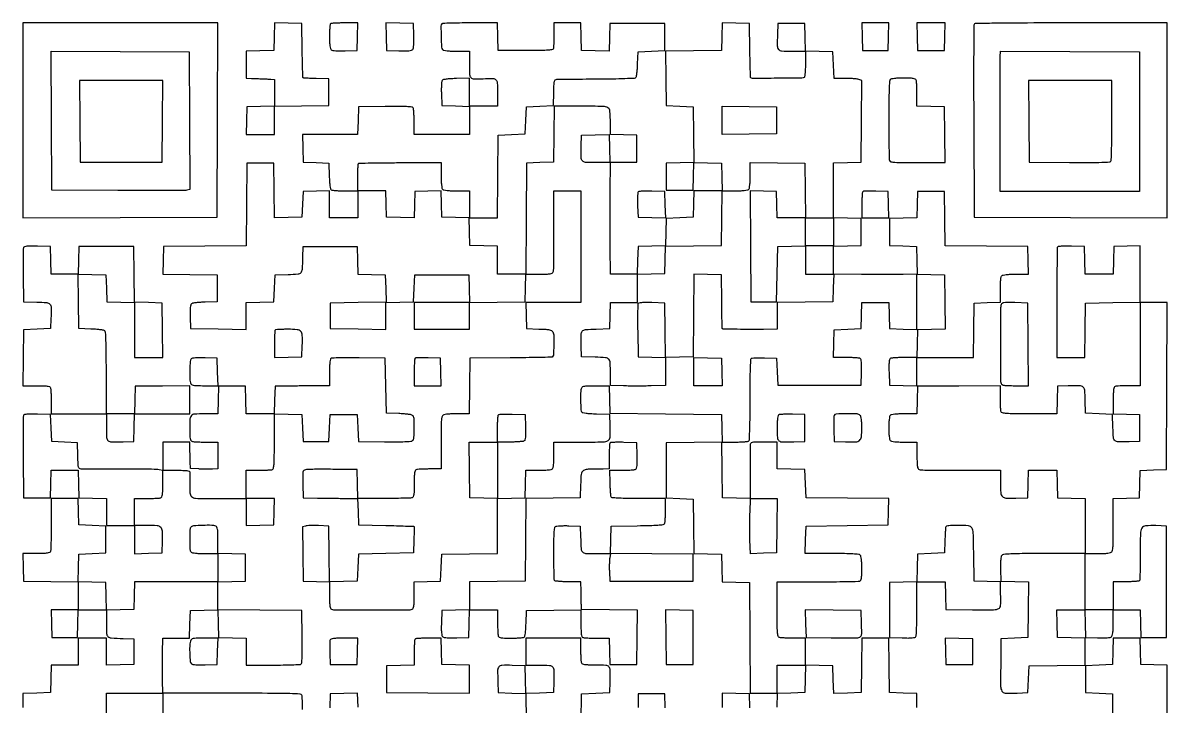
# Model space of a CAD drawing. Extents: x 179 to 1071, y 112 to 1107.
# Drawn here: x 179 to 1071, y 574 to 1107 of the extents above; entities that cross this region are included whole.
import ezdxf

# ---------------------------------------------------------------- set-up
doc = ezdxf.new("R2010")
doc.units = 0

msp = doc.modelspace()

# ---------------------------------------------------------------- linework, layer by layer
for points in [[(179, 1030.993714), (179, 954.987428), (254.75, 955.243714), (330.5, 955.5), (330.756286, 1031.25), (331.012572, 1107), (255.006286, 1107), (179, 1107)], [(833.216168, 1096.25), (833.5, 1085.5), (843.5, 1085.5), (853.5, 1085.5), (853.783832, 1096.25), (854.067663, 1107), (843.5, 1107), (832.932337, 1107)], [(876.216168, 1096.25), (876.5, 1085.5), (887, 1085.5), (897.5, 1085.5), (897.783832, 1096.25), (898.067663, 1107), (887, 1107), (875.932337, 1107)], [(223.235953, 1030.25), (223.5, 998.5), (255.5, 998.5), (287.5, 998.5), (287.764047, 1030.25), (288.028094, 1062), (255.5, 1062), (222.971906, 1062)], [(766.5, 1031), (766.5, 1020.5), (745.25, 1020.230112), (724, 1019.960225), (724, 1031), (724, 1042.039775), (745.25, 1041.769888), (766.5, 1041.5)], [(746.239351, 932.785101), (746.5, 889.5), (756.5, 889.5), (766.5, 889.5), (767, 911), (767.5, 932.5), (778.25, 932.783832), (789, 933.067663), (789, 944.033832), (789, 955), (778.034983, 955), (767.069966, 955), (766.784983, 965.25), (766.5, 975.5), (756.239351, 975.785101), (745.978702, 976.070201)], [(723.783832, 834.75), (724.067663, 824), (713.033832, 824), (702, 824), (702, 835.033832), (702, 846.067663), (712.75, 845.783832), (723.5, 845.5)], [(680.230013, 627.784034), (680.5, 606.5), (691, 606.5), (701.5, 606.5), (701.5, 627.5), (701.5, 648.5), (690.730013, 648.784034), (679.960027, 649.068069)], [(898.214639, 616.78419), (898.5, 606.5), (909, 606.5), (919.5, 606.5), (919.5, 616.5), (919.5, 626.5), (908.714639, 626.78419), (897.929279, 627.068381)], [(788.783832, 595.25), (788.5, 584.5), (777.75, 584.216168), (767, 583.932337), (767, 594.966168), (767, 606), (778.033832, 606), (789.067663, 606)], [(288, 573), (288, 562), (266, 562), (244, 562), (244, 573), (244, 584), (266, 584), (288, 584)]]:
    msp.add_lwpolyline(points, close=True)
for points in [[(876, 572.966168), (876, 583.932337), (865.25, 584.216168), (854.5, 584.5), (854.230112, 605.75), (853.960225, 627), (843.5, 627), (833.039775, 627), (832.769888, 605.75), (832.5, 584.5), (821.784171, 584.216515), (811.068343, 583.93303), (810.784171, 594.716515), (810.5, 605.5), (799.75, 605.783832), (789, 606.067663), (789, 616.533832), (789, 627), (779.581787, 627, -0.005951), (775.859224, 627.044305, -0.007831), (772.465525, 627.178303, -0.005915), (769.638111, 627.367894, -0.07203), (768.581787, 627.606989, -0.258697), (767.696146, 628.662537, -0.030015), (767.275578, 631.835307, -0.015901), (767.049566, 637.485827, -0.002045), (767, 649.606989), (767, 671), (798.418213, 671, 0.001805), (810.574492, 671.043875, 0.002793), (821.071975, 671.178303, 0.000865), (830.16888, 671.361364, 0.086353), (831.418213, 671.606989, 0.195123), (832.220382, 672.357006, 0.068495), (832.690477, 673.894083, 0.033615), (832.937794, 676.550838, 0.006405), (833, 681.406989, 0.009539), (832.924249, 685.37742, 0.019202), (832.684733, 688.500056, 0.020076), (832.321527, 690.822996, 0.148618), (831.8, 691.8, 0.175197), (830.537589, 692.392044, 0.009311), (826.038418, 692.721201, 0.01044), (819.576319, 692.93795, 0.003163), (809.766168, 693), (788.932337, 693), (789.216168, 703.75), (789.5, 714.5), (821.5, 715), (853.5, 715.5), (853.78483, 725.736101), (854.069659, 735.972202), (821.78483, 736.236101), (789.5, 736.5), (789, 747.5), (788.5, 758.5), (777.75, 758.783832), (767, 759.067663), (767, 769.533832), (767, 780), (756.5, 780, 0.003245), (749.739893, 779.956124, 0.049382), (747.415738, 779.695515, 0.186914), (746.380484, 779.017381, 0.152227), (745.961632, 777.75, 0.004508), (745.948943, 776.170765, 0.000175), (745.956697, 770.349326, 0.000312), (745.972595, 763.458911, 0.00022), (745.99871, 755.715792), (746.074157, 735.931584), (735.287078, 736.215792), (724.5, 736.5), (724.230498, 758.25), (723.960995, 780), (733.730498, 780.015313, 0.00719), (737.559806, 780.076386, 0.010036), (740.980675, 780.248944, 0.006796), (743.820116, 780.488203, 0.117702), (744.693076, 780.789149, 0.241684), (745.317121, 781.853699, 0.004747), (745.619438, 788.357914, 0.00741), (745.82636, 797.705563, 0.001872), (745.880618, 812.911378, -0.002675), (745.943326, 825.030966, -0.004314), (746.140996, 835.350723, -0.001058), (746.409472, 844.328139, -0.190605), (746.77719, 845.17719, -0.174349), (747.511623, 845.5231, -0.008906), (750.178593, 845.729218, -0.013328), (753.418679, 845.835095, -0.009195), (757.089648, 845.789648), (766.5, 845.5), (767, 835), (767.5, 824.5), (800, 824.5), (832.5, 824.5), (832.788231, 834.417355, 0.006827), (832.861823, 839.195195, 0.023663), (832.721018, 842.282937, 0.033714), (832.395734, 844.294865, 0.19692), (831.788231, 845.152042, 0.11554), (830.859509, 845.475676, 0.007548), (828.004417, 845.733781, 0.010646), (824.557744, 845.919289, 0.007729), (820.716168, 845.984687), (810.932337, 846), (811.216168, 856.75), (811.5, 867.5), (822, 868), (832.5, 868.5), (832.784983, 878.75), (833.069966, 889), (843.5, 889), (853.930034, 889), (854.215017, 878.75), (854.5, 868.5), (865.25, 868.216168), (876, 867.932337), (876, 889.5), (876, 911.067663), (886.75, 910.783832), (897.5, 910.5), (897.769789, 889.284032), (898.039577, 868.068065), (887.269789, 867.784032), (876.5, 867.5), (876.216168, 856.75), (875.932337, 846), (866.216168, 845.984687, 0.007782), (862.400525, 845.919284, 0.010705), (858.975707, 845.733781, 0.007622), (856.139207, 845.475621, 0.115349), (855.211769, 845.152042, 0.19692), (854.604266, 844.294865, 0.033714), (854.278982, 842.282937, 0.023663), (854.138177, 839.195195, 0.006827), (854.211769, 834.417355), (854.5, 824.5), (865.25, 824.216168), (876, 823.932337), (876, 834.966168), (876, 846), (897.980112, 846), (919.960225, 846), (920.230112, 867.25), (920.5, 888.5), (930.75, 888.784983), (941, 889.069966), (941, 898.834983, -0.00874), (941.074375, 903.089346, -0.018513), (941.311444, 906.377065, -0.019392), (941.672291, 908.800997, -0.150838), (942.2, 909.8, -0.151095), (943.201559, 910.328414, -0.019308), (945.637701, 910.688986, -0.018432), (948.945271, 910.925781, -0.008652), (953.233832, 911), (963.067663, 911), (962.783832, 921.75), (962.5, 932.5), (930.269847, 932.763827), (898.039695, 933.027654), (897.769847, 954.263827), (897.5, 975.5), (887, 975.5), (876.5, 975.5), (876.215387, 965.283481), (875.930773, 955.066961), (865.215387, 954.783481), (854.5, 954.5), (854.5, 944), (854.5, 933.5), (865, 933), (875.5, 932.5), (875.783485, 921.784171), (876.06697, 911.068343), (865.283485, 910.784171, -0.005048), (859.694019, 910.693336, -0.001561), (851.278586, 910.667836, -0.001561), (841.867977, 910.698095, -0.001716), (832.75, 910.787186), (811, 911.074372), (811, 922.003354), (811, 932.932337), (821.75, 933.216168), (832.5, 933.5), (832.5, 944), (832.5, 954.5), (821.75, 954.783832), (811, 955.067663), (811, 976.5), (811, 997.932337), (821.75, 998.216168), (832.5, 998.5), (832.764073, 1030.2694), (833.028147, 1062.0388), (830.679646, 1062.931699, 0.062468), (829.280604, 1063.271913, 0.010679), (826.548943, 1063.525081, 0.011499), (823.309711, 1063.680884, 0.010031), (819.915573, 1063.697867), (811.5, 1063.571138), (811, 1074.035569), (810.5, 1084.5), (799.783492, 1084.783492), (789.066984, 1085.066984), (788.783492, 1095.783492), (788.5, 1106.5), (778, 1106.5), (767.5, 1106.5), (767.204946, 1098, 0.009927), (767.071849, 1089.034911, 0.179688), (768.066531, 1086.397028, 0.203196), (770.49751, 1085.211645, 0.01319), (778.519052, 1085), (789, 1085), (789, 1075.059017, -0.009121), (788.929708, 1071.205969, -0.013835), (788.714899, 1067.861996, -0.008442), (788.415516, 1065.118667, -0.226676), (788.029444, 1064.518197, -0.136567), (786.214546, 1063.992148, -0.000684), (767.079762, 1063.814226, -0.000501), (747.716247, 1063.680053, -0.200453), (746.478015, 1064.188652, -0.189189), (746.270522, 1064.664177, -0.000732), (746.053615, 1070.683885, -0.003571), (745.865491, 1077.54502, -0.002221), (745.738054, 1085.59528), (745.5, 1106.5), (734.784171, 1106.783485), (724.068343, 1107.06697), (723.784171, 1096.283485), (723.5, 1085.5), (701.730169, 1085.230442), (679.960338, 1084.960885), (680.230169, 1063.730442), (680.5, 1042.5), (691, 1042), (701.5, 1041.5), (701.769408, 1019.784029), (702.038815, 998.068057), (691.269408, 997.784029), (680.5, 997.5), (680.5, 987), (680.5, 976.5), (691, 976.5), (701.5, 976.5), (701.784171, 987.283485), (702.068343, 998.06697), (712.784171, 997.783485), (723.5, 997.5), (723.783832, 986.75), (724.067663, 976), (713.068815, 976), (702.069966, 976), (701.784983, 965.75), (701.5, 955.5), (691, 955), (680.5, 954.5), (680.216508, 943.783492), (679.933016, 933.066984), (669.216508, 932.783492), (658.5, 932.5), (658.216168, 921.75), (657.932337, 911), (647.466168, 911), (637, 911), (636.89192, 931.75, -0.000921), (636.85965, 941.332538, -0.000503), (636.853526, 953.0875, -0.000501), (636.871277, 965.032281, -0.000797), (636.91299, 975.25), (637.042141, 998), (626.040122, 998, -0.011966), (617.593366, 998.202174, -0.198654), (615.101447, 999.375514, -0.185205), (614.075874, 1002.001968, -0.010178), (614.204946, 1011), (614.5, 1019.5), (625.215829, 1019.783485), (635.931657, 1020.06697), (636.215829, 1009.283485), (636.5, 998.5), (647, 998.5), (657.5, 998.5), (657.5, 1009), (657.5, 1019.5), (647.25, 1019.784983), (637, 1020.069966), (636.986345, 1028.784983, 0.016317), (636.665072, 1038.175932, 0.24857), (635.008757, 1040.852801, 0.129562), (631.3185, 1041.881066, 0.003515), (614.402871, 1042), (593.039005, 1042), (592.769502, 1020.25), (592.5, 998.5), (582, 998), (571.5, 997.5), (571.239377, 954.25), (570.978755, 911), (559.989377, 911), (549, 911), (549, 921.966168), (549, 932.932337), (538.25, 933.216168), (527.5, 933.5), (527.216168, 944.25), (526.932337, 955), (537.952315, 955), (548.972294, 955), (549.236147, 987.25), (549.5, 1019.5), (560, 1020), (570.5, 1020.5), (571, 1031), (571.5, 1041.5), (582, 1042), (592.5, 1042.5), (592.784983, 1052.75, -0.00366), (593.0119, 1059.209212, -0.048749), (593.343097, 1061.561875, -0.17079), (594.039917, 1062.635743, -0.15556), (595.284983, 1063.087745, -0.007761), (596.923089, 1063.127184, -0.000148), (605.426864, 1063.197377, -0.000359), (615.349922, 1063.269209, -0.000241), (626.700085, 1063.337745, 0.002603), (638.964821, 1063.469746, 0.005698), (648.353883, 1063.726738, 0.002219), (655.875476, 1064.051865, 0.186572), (656.909374, 1064.509289, 0.157203), (657.320681, 1065.31203, 0.009618), (657.70752, 1068.009996, 0.013562), (658.024509, 1071.300036, 0.009577), (658.209289, 1075.009289), (658.5, 1084.5), (669, 1085), (679.5, 1085.5), (679.5, 1096), (679.5, 1106.5), (658, 1106.5), (636.5, 1106.5), (636.215829, 1095.716515), (635.931657, 1084.93303), (625.215829, 1085.216515), (614.5, 1085.5), (614.216168, 1096.25), (613.932337, 1107), (603.466168, 1107), (593, 1107), (592.88465, 1097.75, -0.001158), (592.830648, 1094.097729, -0.001538), (592.763631, 1090.776562, -0.001087), (592.692826, 1087.992261, -0.015484), (592.63465, 1087, -0.338506), (591.866427, 1086.162573, -0.026619), (588.668373, 1085.769008, -0.015264), (582.984886, 1085.548965, -0.002043), (571, 1085.5), (549.5, 1085.5), (549.216168, 1096.25), (548.932337, 1107), (527.632835, 1107, 0.002928), (519.419844, 1106.951908, 0.004657), (512.394229, 1106.804167, 0.001225), (506.288613, 1106.603887, 0.189769), (505.666667, 1106.333333, 0.198875), (504.892492, 1104.464691, 0.006657), (505.000141, 1096.291387, 0.006951), (505.329065, 1088.151095, 0.184841), (506.2, 1086.2, 0.150969), (507.200304, 1085.671932, 0.019349), (509.630442, 1085.311224, 0.018472), (512.928253, 1085.074295, 0.008695), (517.2, 1085), (527, 1085), (527, 1074.616631, 0.011437), (527.180377, 1066.73228, 0.183493), (528.221517, 1064.32826, 0.201455), (530.555518, 1063.337162, 0.014178), (537.801517, 1063.513862, -0.013725), (545.309193, 1063.703742, -0.197464), (547.725544, 1062.704629, -0.187206), (548.808668, 1060.270625, -0.01214), (549, 1052.391592), (549, 1042), (538, 1042), (527, 1042), (527, 1052.899452), (527, 1063.798903), (517.022472, 1063.621923, 0.009722), (513.122865, 1063.476869, 0.013788), (509.663845, 1063.184934, 0.009804), (506.827931, 1062.81019, 0.159946), (505.982824, 1062.382824, 0.164229), (505.546036, 1061.500884, 0.015168), (505.289558, 1059.042741, 0.016884), (505.161863, 1055.841203, 0.009218), (505.210352, 1051.910352), (505.5, 1042.5), (516.25, 1042.216168), (527, 1041.932337), (527, 1030.966168), (527, 1020), (505.5, 1020), (484, 1020), (483.984687, 1029.75, 0.007655), (483.920078, 1033.577369, 0.010563), (483.73694, 1037.009244, 0.007444), (483.482259, 1039.852781, 0.115844), (483.162796, 1040.77083, 0.230932), (482.095412, 1041.427241, 0.012869), (478.091209, 1041.714887, 0.012029), (471.928451, 1041.849994, 0.002701), (461.428109, 1041.77083), (440.5, 1041.5), (440.216168, 1030.75), (439.932337, 1020), (418.432337, 1020), (396.932337, 1020), (397.216168, 1009.25), (397.5, 998.5), (407.5, 998), (417.5, 997.5), (417.788805, 987.535034, 0.00836), (417.987032, 983.199826, 0.019108), (418.315749, 979.944063, 0.01918), (418.737468, 977.589, 0.199883), (419.288805, 976.800347, 0.117226), (420.172107, 976.495095, 0.006962), (423.008274, 976.252233, 0.010173), (426.426877, 976.077211, 0.007309), (430.25, 976.015313), (440, 976), (440, 965.5), (440, 955), (429, 955), (418, 955), (418, 965.534983), (418, 976.069966), (407.75, 975.784983), (397.5, 975.5), (397, 965.5), (396.5, 955.5), (385.769986, 955.216371), (375.039971, 954.932742), (374.769986, 976.216371), (374.5, 997.5), (364, 997.5), (353.5, 997.5), (353.236165, 965.263835), (352.97233, 933.02767), (320.736165, 932.763835), (288.5, 932.5), (288.216371, 921.769986), (287.932742, 911.039971), (309.216371, 910.769986), (330.5, 910.5), (330.5, 900), (330.5, 889.5), (321.054124, 889.209882, 0.009872), (317.344222, 889.022568, 0.013478), (314.012996, 888.697932, 0.010272), (311.278232, 888.29958, 0.132654), (310.348748, 887.874472, 0.165771), (309.775651, 886.938715, 0.029529), (309.440097, 884.884549, 0.022993), (309.270289, 881.903576, 0.008333), (309.294624, 877.66459), (309.5, 868.5), (331.25, 868.230498), (353, 867.960995), (353, 878.446666), (353, 888.932337), (363.75, 889.216168), (374.5, 889.5), (375, 900), (375.5, 910.5), (385.7397, 910.784869, 0.012174), (393.50884, 911.190479, 0.196929), (395.803333, 912.34273, 0.165236), (396.832838, 914.85434, 0.008001), (397.24922, 924), (397.5, 932.5), (418.5, 932.5), (439.5, 932.5), (439.783492, 921.783492), (440.066984, 911.066984), (450.783492, 910.783492), (461.5, 910.5), (461.783633, 899.769596), (462.067266, 889.039192), (440.283633, 888.769596), (418.5, 888.5), (418.5, 878.5), (418.5, 868.5), (440.25, 868.230498), (462, 867.960995), (462, 878.446666), (462, 888.932337), (472.75, 889.216168), (483.5, 889.5), (484, 900), (484.5, 910.5), (505.5, 910.5), (526.5, 910.5), (526.783832, 899.75), (527.067663, 889), (505.533832, 889), (484, 889), (484, 878.5), (484, 868), (505.5, 868), (527, 868), (527, 878.480498), (527, 888.960995), (548.75, 889.230498), (570.5, 889.5), (570.783832, 900.25), (571.067663, 911), (581.426843, 911, 0.004931), (587.247299, 911.057398, 0.034394), (590.078846, 911.308598, 0.081822), (591.641081, 911.827215, 0.181276), (592.464135, 912.75, 0.084564), (592.730963, 914.059905, 0.002234), (592.896093, 920.007812, 0.004629), (592.994456, 927.017911, 0.003143), (592.982386, 935, -0.00072), (592.927696, 943.600273, -0.000652), (592.89555, 952.489062, -0.000652), (592.887523, 960.446791, -0.00209), (592.911262, 965.75), (593, 976), (603.5, 976), (614, 976), (614.037022, 965.25, -0.000707), (614.054671, 956.556268, -0.000244), (614.056285, 943.991456, -0.00017), (614.043875, 926.246449, -0.000054), (614.013485, 899.75), (614, 889), (592.465017, 889), (570.930034, 889), (571.215017, 878.75), (571.5, 868.5), (581.234094, 868.21398, -0.005713), (586.740014, 867.989206, -0.038175), (589.457365, 867.637978, -0.085609), (591.023979, 867.020129, -0.134029), (592.013757, 865.974295, -0.116636), (592.845492, 862.837308, -0.013052), (592.851818, 855.399679, -0.008419), (592.529688, 847.750705, -0.294459), (591.518573, 846.368754, -0.086343), (590.598705, 846.187884, -0.000463), (581.478688, 845.996655, -0.002017), (571.073575, 845.830108, -0.001277), (558.939761, 845.715829), (527.5, 845.5), (527.230498, 823.75), (526.960995, 802), (517.102942, 802, 0.007176), (512.245506, 801.930285, 0.025415), (509.138762, 801.682712, 0.039077), (507.109899, 801.253553, 0.148963), (506.041534, 800.550045, 0.130231), (505.516025, 799.41536, 0.020827), (505.188844, 796.971139, 0.018658), (505.008554, 793.642332, 0.008587), (505.010192, 789.300045, -0.002156), (505.069661, 784.807904, -0.001222), (505.104915, 779.367826, -0.00122), (505.11366, 773.885009, -0.002011), (505.091103, 769.25), (505, 759), (496.081787, 759, 0.006277), (492.550804, 758.955669, 0.008159), (489.31865, 758.821697, 0.006338), (486.626193, 758.631778, 0.070946), (485.581787, 758.393011, 0.204366), (484.768616, 757.605154, 0.063541), (484.303198, 755.93074, 0.030628), (484.059794, 753.003676, 0.005432), (484, 747.5, -0.005432), (483.940206, 741.996324, -0.030628), (483.696802, 739.06926, -0.063541), (483.231384, 737.394846, -0.204366), (482.418213, 736.606989, -0.08304), (481.220794, 736.363378, -0.001846), (475.312846, 736.178303, -0.004131), (468.377304, 736.043995, -0.002775), (460.450964, 736), (440.065502, 736), (439.782751, 747.25), (439.5, 758.5), (420.5, 758.732923, 0.00263), (413.055092, 758.785029, 0.003694), (406.410456, 758.747496, 0.002201), (400.817909, 758.649963, 0.049554), (399.216447, 758.45545, 0.134311), (397.927729, 757.773155, 0.161547), (397.277698, 756.5734, 0.047427), (397.078836, 754.136344, 0.003269), (397.216447, 747.222527), (397.5, 736.5), (408.5, 736.322108, 0.000677), (413.453144, 736.248714, 0.00042), (419.269411, 736.17529, 0.000421), (425.011162, 736.112465, 0.00076), (429.715017, 736.072108), (439.930034, 736), (440.215017, 725.75), (440.5, 715.5), (462, 714.949707, -0.000837), (470.263645, 714.724349, -0.001369), (477.268089, 714.502398, -0.000137), (483.529937, 714.285105, -0.145075), (483.784983, 714.199707, -0.243658), (483.897321, 713.984742, -0.000888), (483.902539, 711.047726, -0.004298), (483.873712, 707.694038, -0.002651), (483.784983, 703.75), (483.5, 693.5), (462, 693), (440.5, 692.5), (440, 682), (439.5, 671.5), (428.769596, 671.216367), (418.039192, 670.932734), (417.769596, 692.716367), (417.5, 714.5), (409.503355, 714.796504, 0.007432), (406.275115, 714.868175, 0.008503), (403.187981, 714.838317, 0.0078), (400.574706, 714.727771, 0.047042), (399.233538, 714.522478), (396.960364, 713.951948), (397.230182, 692.725974), (397.5, 671.5), (407.75, 671.215017), (418, 670.930034), (418, 660.572006, 0.005378), (418.059653, 655.025624, 0.030449), (418.302828, 652.080782, 0.063222), (418.767938, 650.397244, 0.204941), (419.581787, 649.606989, 0.09131), (422.603659, 649.043689, 0.000544), (451, 649.012776, 0.000544), (479.396341, 649.043689, 0.09131), (482.418213, 649.606989, 0.204941), (483.232062, 650.397244, 0.063222), (483.697172, 652.080782, 0.030449), (483.940347, 655.025624, 0.005378), (484, 660.572006), (484, 670.930034), (494.25, 671.215017), (504.5, 671.5), (505, 682), (505.5, 692.5), (527.25, 692.769502), (549, 693.039005), (549, 714.485671), (549, 735.932337), (559.75, 736.216168), (570.5, 736.5), (570.783832, 747.25), (571.067663, 758), (580.833832, 758, 0.008739), (585.088767, 758.074372, 0.018512), (588.376818, 758.311437, 0.01939), (590.800954, 758.67228, 0.150842), (591.8, 759.2, 0.150969), (592.328068, 760.200304, 0.019349), (592.688776, 762.630442, 0.018472), (592.925705, 765.928253, 0.008695), (593, 770.2), (593, 780), (614.480948, 780, 0.003423), (631.496951, 780.116504, 0.129286), (635.166807, 781.135481, 0.257163), (636.752553, 783.784541, 0.016972), (636.771302, 793), (636.5, 801.5), (626.035936, 801.787346, -0.007781), (621.445159, 801.98494, -0.018541), (618.047097, 802.31097, -0.018631), (615.605497, 802.730055, -0.202046), (614.801248, 803.287346, -0.133957), (614.192259, 805.257609, -0.005824), (614.033554, 812.53623, -0.007578), (614.069241, 819.67076, -0.086779), (614.606989, 822.418213, -0.20495), (615.397282, 823.232073, -0.063217), (617.080966, 823.697178, -0.030446), (620.026092, 823.940349, -0.005377), (625.573157, 824), (635.932337, 824), (636.216168, 813.25), (636.5, 802.5), (680, 802), (723.5, 801.5), (723.783633, 790.769596), (724.067266, 780.039192), (702.283633, 779.769596), (680.5, 779.5), (680.5, 758), (680.5, 736.5), (691, 736), (701.5, 735.5), (701.76979, 714.283631), (702.03958, 693.067262), (712.76979, 692.783631), (723.5, 692.5), (723.783492, 681.783492), (724.066984, 671.066984), (734.783492, 670.783492), (745.5, 670.5), (745.760623, 627.25), (746.021245, 584), (756.544454, 584), (767.067663, 584), (766.783832, 573.25)], [(397, 571.418213, 0.005951), (396.955695, 575.140776, 0.007831), (396.821697, 578.534475, 0.005915), (396.632106, 581.361889, 0.07203), (396.393011, 582.418213, 0.294892), (395.058732, 583.392815, 0.007075), (387.027529, 583.73984, 0.006558), (373.456936, 583.955858, 0.0007), (341.926843, 584), (288.067663, 584), (287.783832, 594.25, -0.004692), (287.697181, 598.984411, -0.002561), (287.675138, 604.79375, -0.002552), (287.713112, 610.698016, -0.004056), (287.812384, 615.75), (288.124768, 627), (298.528552, 627), (308.932337, 627), (309.216168, 637.75), (309.5, 648.5), (320.215829, 648.783485), (330.931657, 649.06697), (331.215829, 638.283485), (331.5, 627.5), (342.25, 627.216168), (353, 626.932337), (353, 616.466168), (353, 606), (373.75, 606.015313, 0.003526), (381.791801, 606.077964, 0.005383), (388.767609, 606.256641, 0.002121), (394.731948, 606.499017, 0.130996), (395.735476, 606.815354, 0.231901), (396.364587, 607.843359, 0.011594), (396.649677, 611.895233, 0.011764), (396.79332, 617.998408, 0.00288), (396.735476, 628.050041), (396.5, 648.5), (363.75, 648.763664), (331, 649.027329), (331, 659.979833), (331, 670.932337), (341.75, 671.216168), (352.5, 671.5), (352.5, 682), (352.5, 692.5), (341.75, 692.783832), (331, 693.067663), (331, 703.426843, 0.005377), (330.940349, 708.973908, 0.030446), (330.697178, 711.919034, 0.063217), (330.232073, 713.602718, 0.20495), (329.418213, 714.393011, 0.087326), (326.131964, 715.032511, 0.012209), (319.18065, 714.98781, 0.008428), (312.075108, 714.648595, 0.182186), (310.2, 713.8, 0.186179), (309.167998, 711.47192, 0.012279), (308.98448, 704, 0.012279), (309.167998, 696.52808, 0.186179), (310.2, 694.2, 0.150969), (311.200304, 693.671932, 0.019349), (313.630442, 693.311224, 0.018472), (316.928253, 693.074295, 0.008695), (321.2, 693), (331, 693), (331, 682), (331, 671), (298.533832, 671), (266.067663, 671), (265.783832, 660.25), (265.5, 649.5), (254.784171, 649.216515), (244.068343, 648.93303), (243.784171, 659.716515), (243.5, 670.5), (232.716515, 670.784171), (221.93303, 671.068343), (222.216515, 681.784171), (222.5, 692.5), (233, 693), (243.5, 693.5), (243.5, 704), (243.5, 714.5), (233, 715), (222.5, 715.5), (222.215017, 725.75), (221.930034, 736), (211.465017, 736), (201, 736), (201, 716.081787, -0.00284), (200.955997, 708.334577, -0.004216), (200.821697, 701.5499, -0.001919), (200.636501, 695.775876, -0.082815), (200.393011, 694.581787, -0.205485), (199.600474, 693.767294, -0.062919), (197.908208, 693.302479, -0.03028), (194.946379, 693.059521, -0.005326), (189.359179, 693), (178.932337, 693), (179.216168, 682.25), (179.5, 671.5), (200.75, 671.230112), (222, 670.960225), (222, 659.980112), (222, 649), (211.466168, 649), (200.932337, 649), (201.216168, 638.25), (201.5, 627.5), (211.5, 627.5), (221.5, 627.5), (221.783832, 638.25), (222.067663, 649), (233.033832, 649), (244, 649), (244, 638.519052, 0.011573), (244.184972, 630.528292, 0.199796), (245.27627, 628.214363, 0.170244), (247.756564, 627.170229, 0.007926), (257, 626.75078), (265.5, 626.5), (265.5, 616.5), (265.5, 606.5), (254.75, 606.216168), (244, 605.932337), (244, 616.466168), (244, 627), (233, 627), (222, 627), (222, 616.5), (222, 606), (211.533832, 606), (201.067663, 606), (200.783832, 595.25), (200.5, 584.5), (189.75, 584.216168), (179, 583.932337), (179, 572.966168)], [(614.230589, 561.782933), (614.5, 583.5), (625.5, 584), (636.5, 584.5), (636.753736, 593, 0.009263), (636.856016, 602.037862, 0.177436), (635.884497, 604.631297, 0.205137), (633.515902, 605.794488, 0.012959), (625.587937, 606, -0.005366), (620.032106, 606.059622, -0.03041), (617.083331, 606.302747, -0.063152), (615.397773, 606.767789, -0.205067), (614.606989, 607.581787, -0.070946), (614.368222, 608.626193, -0.006338), (614.178303, 611.31865, -0.008159), (614.044331, 614.550804, -0.006277), (614, 618.081787), (614, 627), (592.5, 627), (571, 627), (571, 616.5), (571, 606), (581.480948, 606, -0.01319), (589.50249, 605.788355, -0.203196), (591.933469, 604.602972, -0.179688), (592.928151, 601.965089, -0.009927), (592.795054, 593), (592.5, 584.5), (581.784171, 584.216515), (571.068343, 583.93303), (570.784171, 594.716515), (570.5, 605.5), (560.277755, 605.784677, 0.013848), (552.4457, 605.785832, 0.210395), (550.048609, 604.650621, 0.179386), (549.065344, 602.028591, 0.009619), (549.204946, 593), (549.5, 584.5), (560.230591, 584.216365), (570.961183, 583.93273), (571.230591, 562.216365)]]:
    msp.add_lwpolyline(points, format="xyb")
for points in [[(374.784171, 1096.283485), (374.5, 1085.5), (363.75, 1085.216168), (353, 1084.932337), (353, 1074.466168), (353, 1064), (357.25, 1063.788296, 0.001158), (359.167431, 1063.697233, 0.000711), (361.426562, 1063.598404, 0.000713), (363.661971, 1063.50699, 0.001274), (365.5, 1063.439142, -0.001185), (367.232676, 1063.375491, -0.000899), (369.132812, 1063.297757, -0.000908), (370.915713, 1063.218363, -0.00212), (372.25, 1063.150846), (375, 1063), (375, 1052.533832), (375, 1042.067663), (364.25, 1041.783832), (353.5, 1041.5), (353.216168, 1030.75), (352.932337, 1020), (363.966168, 1020), (375, 1020), (375, 1030.980112), (375, 1041.960225), (396.25, 1042.230112), (417.5, 1042.5), (417.5, 1053), (417.5, 1063.5), (407.691845, 1063.641489, -0.00426), (403.899737, 1063.728515, -0.00662), (400.631534, 1063.874716, -0.002476), (397.839585, 1064.050549, -0.181337), (397.429898, 1064.236768, -0.189885), (397.242064, 1064.668823, -0.000604), (397.03948, 1070.69802, -0.00324), (396.862015, 1077.548324, -0.002008), (396.738054, 1085.59528), (396.5, 1106.5), (385.784171, 1106.783485), (375.068343, 1107.06697)], [(418.666667, 1106.333333, 0.175801), (418.400534, 1105.764128, 0.005479), (418.195833, 1103.156801, 0.010096), (418.048318, 1100.033718, 0.006752), (418, 1096.455778, 0.008159), (418.071977, 1092.045061, 0.025371), (418.319499, 1089.082853, 0.036445), (418.73626, 1087.097914, 0.15069), (419.399285, 1086.083586, 0.132968), (420.486141, 1085.587315, 0.020746), (422.849829, 1085.296386, 0.018924), (426.042317, 1085.15859, 0.009044), (430.149285, 1085.211141), (439.5, 1085.5), (439.783832, 1096.25), (440.067663, 1107), (429.700498, 1107, 0.006002), (425.679249, 1106.951725, 0.009085), (422.182855, 1106.804167, 0.004491), (419.245758, 1106.600217, 0.178637)], [(462.215822, 1096.284178), (462.5, 1085.5), (472.099013, 1085.215609, 0.006919), (476.934286, 1085.139302, 0.027023), (479.918097, 1085.294874, 0.044369), (481.833212, 1085.67274, 0.149751), (482.887872, 1086.364894, 0.1305), (483.403112, 1087.478955, 0.02258), (483.703385, 1089.802758, 0.019663), (483.843411, 1092.980927, 0.008898), (483.788859, 1097.149285), (483.5, 1106.5), (472.715822, 1106.784178), (461.931643, 1107.068357)], [(920.460009, 1105.75, 0.090591), (920.266358, 1104.709509, 0.000109), (920.198937, 1082.982812, 0.000984), (920.176611, 1058.652573, 0.000605), (920.241394, 1030), (920.5, 955.5), (995.75, 955.243674), (1071, 954.987348), (1071, 1030.993674), (1071, 1107), (995.968615, 1107, 0.000668), (957.448289, 1106.948566, 0.003471), (936.19131, 1106.744245, 0.001205), (921.475143, 1106.465155, 0.305157)], [(308.758677, 1030.77123), (309.017354, 977.04246), (306.758677, 976.494347, -0.057902), (304.987826, 976.276519, -0.000418), (290.035361, 976.188577, -0.001589), (272.903102, 976.156579, -0.001017), (253, 976.223117), (201.5, 976.5), (201.241383, 1030.758691), (200.982767, 1085.017383), (254.741383, 1084.758691), (308.5, 1084.5)], [(1049.5, 1030), (1049.5, 975.5), (995.211905, 975.5), (940.92381, 975.5), (940.942857, 1025.75, -0.000032), (940.951538, 1045.331386, -0.000047), (940.961905, 1062.563467, -0.000022), (940.972765, 1077.239555, -0.00086), (940.980952, 1080.508612), (941, 1085.017225), (995.25, 1084.758612), (1049.5, 1084.5)], [(855.2, 1062.8, 0.183283), (854.583036, 1061.428974, 0.005534), (854.269856, 1055.074395, 0.007532), (854.058563, 1045.933985, 0.002012), (854, 1031.381787, 0.001876), (854.043884, 1019.685605, 0.002895), (854.178303, 1009.575525, 0.000928), (854.361525, 1000.827192, 0.086115), (854.606989, 999.581787, 0.258752), (855.662869, 998.696053, 0.029979), (858.838399, 998.275555, 0.015887), (864.493684, 998.049558, 0.002042), (876.626491, 998), (898.039005, 998), (897.769502, 1019.75), (897.5, 1041.5), (886.75, 1041.783832), (876, 1042.067663), (876, 1051.452044, 0.005972), (875.955693, 1055.161644, 0.007852), (875.821697, 1058.544413, 0.005942), (875.632085, 1061.36267, 0.07196), (875.393011, 1062.418213, 0.195123), (874.642994, 1063.220382, 0.068495), (873.105917, 1063.690477, 0.033615), (870.449162, 1063.937794, 0.006405), (865.593011, 1064, 0.009539), (861.62258, 1063.924249, 0.019202), (858.499944, 1063.684733, 0.020076), (856.177004, 1063.321527, 0.148618)], [(963.235953, 1030.25), (963.5, 998.5), (994.93202, 998.235498, 0.001697), (1010.901959, 998.155315, 0.00816), (1019.995146, 998.288929, 0.006635), (1026.009704, 998.555446, 0.241447), (1027.166708, 999.235498, 0.134731), (1027.492293, 1000.296498, 0.001088), (1027.738089, 1009.161365, 0.003824), (1027.920853, 1019.372002, 0.002438), (1027.984687, 1031.25), (1028, 1062), (995.485953, 1062), (962.971906, 1062)], [(505, 988.2, 0.008695), (505.074295, 983.928253, 0.018472), (505.311224, 980.630442, 0.019349), (505.671932, 978.200304, 0.150969), (506.2, 977.2, 0.150969), (507.200304, 976.671932, 0.019349), (509.630442, 976.311224, 0.018472), (512.928253, 976.074295, 0.008695), (517.2, 976), (527, 976), (527, 965.466168), (527, 954.932337), (516.25, 955.216168), (505.5, 955.5), (505.214635, 965.784593), (504.92927, 976.069185), (494.714635, 975.784593), (484.5, 975.5), (484.214647, 965.216527), (483.929295, 954.933054), (473.214647, 955.216527), (462.5, 955.5), (462.215017, 965.75), (461.930034, 976), (450.965017, 976), (440, 976), (440, 986.333333, -0.006022), (440.048276, 990.341612, -0.009111), (440.195833, 993.827083, -0.004516), (440.399803, 996.754503, -0.178563), (440.666667, 997.333333, -0.192996), (441.302543, 997.605252, -0.00057), (450.488542, 997.804167, -0.003167), (460.914556, 997.951968, -0.00196), (473.166667, 998), (505, 998)], [(788.769888, 976.25), (789.039775, 955), (800.019888, 955), (811, 955), (811, 944), (811, 933), (800, 933), (789, 933), (789, 922), (789, 911), (800.033832, 911), (811.067663, 911), (810.783832, 900.25), (810.5, 889.5), (788.75, 889.230498), (767, 888.960995), (767, 878.480498), (767, 868), (756.25, 867.884747, -0.00397), (746.481141, 867.857572, -0.002991), (735.742799, 867.977185, -0.000392), (724.886076, 868.17158, -0.186879), (724.247616, 868.432668, -0.199778), (724.142545, 868.668742, -0.000188), (723.996632, 874.744868, -0.001831), (723.860716, 881.549829, -0.001117), (723.747616, 889.585718), (723.5, 910.5), (712.763898, 910.783691), (702.027795, 911.067381), (701.763898, 878.783691), (701.5, 846.5), (690.75, 846.216168), (680, 845.932337), (680, 835.052221), (680, 824.172106), (668.75, 823.836053, -0.004442), (663.698009, 823.730059, -0.002795), (657.79375, 823.691662, -0.002805), (651.984423, 823.718948, -0.005138), (647.25, 823.816413), (637, 824.132827), (636.986345, 832.816413, 0.009575), (636.797993, 841.905044, 0.172675), (635.729666, 844.565515, 0.194774), (633.263477, 845.794276, 0.012737), (625.141929, 846.217265), (614.5, 846.5), (614.204946, 855, -0.010249), (614.078521, 863.902546, -0.179946), (615.085022, 866.557366, -0.196378), (617.550209, 867.792631, -0.012571), (625.760588, 868.216276), (636.5, 868.5), (636.784983, 878.75), (637.069966, 889), (647.534983, 889), (658, 889), (658, 899.966168), (658, 910.932337), (668.75, 911.216168), (679.5, 911.5), (679.783635, 922.230591), (680.06727, 932.961183), (701.783635, 933.230591), (723.5, 933.5), (723.769888, 954.75), (724.039775, 976), (733.819888, 976, 0.008721), (738.081752, 976.074341, 0.018496), (741.373826, 976.311349, 0.019373), (743.800435, 976.672136, 0.150894), (744.8, 977.2, 0.151043), (745.328272, 978.201042, 0.019325), (745.6889, 980.634709, 0.018449), (745.92575, 983.938257, 0.00867), (746, 988.219888), (746, 998.039775), (767.25, 997.769888), (788.5, 997.5)], [(658.44069, 974.706038, 0.08044), (658.24673, 973.777249, 0.005694), (658.156546, 971.121982, 0.007919), (658.135127, 967.937236, 0.005886), (658.208575, 964.420857), (658.5, 955.5), (669.285361, 955.21581), (680.070721, 954.931619), (679.785361, 965.21581), (679.5, 975.5), (669.232115, 975.785181, 0.005806), (664.041094, 975.869045, 0.026058), (661.006728, 975.724611, 0.044386), (659.172066, 975.374845, 0.236067)], [(833.700461, 975.367127, 0.176204), (833.420729, 974.767614, 0.005336), (833.20576, 971.983885, 0.009955), (833.050761, 968.652273, 0.006646), (833, 964.833333), (833, 955), (843.534983, 955), (854.069966, 955), (853.784983, 965.25), (853.5, 975.5), (843.950461, 975.783794, 0.007041), (840.240283, 975.841782, 0.010544), (837.000338, 975.778463, 0.005798), (834.297812, 975.637197, 0.182377)], [(179.460699, 931.75818, 0.087787), (179.264261, 930.743783, 0.001376), (179.184809, 924.817509, 0.003604), (179.161015, 917.914021, 0.002374), (179.228584, 909.973), (179.5, 889.5), (189.7397, 889.215131, -0.013482), (197.526579, 888.788181, -0.195806), (199.939704, 887.567079, -0.179106), (200.924926, 884.958841, -0.010944), (200.796504, 876.496645), (200.5, 868.5), (190, 868), (179.5, 867.5), (179.230498, 845.75), (178.960995, 824), (189.373509, 824, -0.005337), (194.952209, 823.940452, -0.030315), (197.9105, 823.697448, -0.062982), (199.600948, 823.232572, -0.205372), (200.393011, 822.418213, -0.07203), (200.632106, 821.361889, -0.005915), (200.821697, 818.534475, -0.007831), (200.955695, 815.140776, -0.005951), (201, 811.418213), (201, 802), (222.5, 802), (244, 802), (244, 791.519052, 0.01319), (244.211645, 783.49751, 0.203196), (245.397028, 781.066531, 0.179688), (248.034911, 780.071849, 0.009927), (257, 780.204946), (265.5, 780.5), (265.783832, 791.25), (266.067663, 802), (287.533832, 802), (309, 802), (309, 812.990059), (309, 823.980117), (287.75, 823.740059), (266.5, 823.5), (266.216168, 812.75), (265.932337, 802), (254.966168, 802), (244, 802), (244, 833.877555, 0.001686), (243.945055, 850.175024, 0.008201), (243.731284, 859.40973, 0.007378), (243.402491, 865.458568, 0.205057), (242.695876, 866.837437, 0.131421), (241.740901, 867.277004, 0.010763), (239.000112, 867.687053, 0.013854), (235.65896, 868.019842, 0.010217), (231.945876, 868.209882), (222.5, 868.5), (222.230013, 889.784034), (221.960027, 911.068069), (232.730013, 910.784034), (243.5, 910.5), (244, 900), (244.5, 889.5), (255.25, 889.216168), (266, 888.932337), (266, 867.466168), (266, 846), (277.019888, 846), (288.039775, 846), (287.769888, 867.25), (287.5, 888.5), (276.769409, 888.783635), (266.038817, 889.06727), (265.769409, 910.783635), (265.5, 932.5), (244, 932.5), (222.5, 932.5), (222.216168, 921.75), (221.932337, 911), (211.5, 911), (201.067663, 911), (200.783832, 921.75), (200.5, 932.5), (190.232115, 932.785181, 0.006024), (185.155199, 932.864994, 0.024688), (182.079318, 932.724352, 0.038626), (180.174323, 932.392889, 0.243366)], [(985.699448, 932.366114, 0.194374), (985.413485, 931.692449, 0.000353), (985.205463, 919.289838, 0.002488), (985.050365, 905.305605, 0.001529), (985, 888.833333), (985, 846), (995.980112, 846), (1006.960225, 846), (1007.230112, 867.25), (1007.5, 888.5), (1028.75, 888.769888), (1050, 889.039775), (1050, 856.519888), (1050, 824), (1041.081787, 824, 0.006277), (1037.550804, 823.955669, 0.008159), (1034.31865, 823.821697, 0.006338), (1031.626193, 823.631778, 0.070946), (1030.581787, 823.393011, 0.204941), (1029.767938, 822.602756, 0.063222), (1029.302828, 820.919218, 0.030449), (1029.059653, 817.974376, 0.005378), (1029, 812.427994), (1029, 802.069966), (1039.25, 801.784983), (1049.5, 801.5), (1049.5, 791), (1049.5, 780.5), (1041.503355, 780.203496, -0.010944), (1033.041159, 780.075074, -0.179106), (1030.432921, 781.060296, -0.195806), (1029.211819, 783.473421, -0.013482), (1028.784869, 791.2603), (1028.5, 801.5), (1018, 802), (1007.5, 802.5), (1007.215131, 812.7397, 0.013827), (1006.781878, 820.54295, 0.200378), (1005.533568, 822.948742, 0.174565), (1002.86687, 823.925177, 0.010012), (994, 823.795054), (985.5, 823.5), (985.216168, 812.75), (984.932337, 802), (963.573157, 802, -0.002049), (951.472196, 802.049581, -0.015924), (945.829945, 802.275619, -0.030077), (942.66196, 802.696308, -0.258602), (941.606989, 803.581787, -0.071971), (941.367912, 804.637453, -0.005938), (941.178303, 807.457139, -0.007849), (941.044307, 810.841615, -0.005968), (941, 814.55324), (941, 823.942904), (908.75, 823.721452), (876.5, 823.5), (876.216168, 812.75), (875.932337, 802), (866.166168, 802, 0.008739), (861.911233, 801.925628, 0.018512), (858.623182, 801.688563, 0.01939), (856.199046, 801.32772, 0.150842), (855.2, 800.8, 0.146158), (854.685561, 799.847345, 0.020761), (854.319767, 797.628101, 0.019946), (854.077347, 794.67676, 0.010517), (854, 791, 0.010517), (854.077347, 787.32324, 0.019946), (854.319767, 784.371899, 0.020761), (854.685561, 782.152655, 0.146158), (855.2, 781.2, 0.150969), (856.200304, 780.671932, 0.019349), (858.630442, 780.311224, 0.018472), (861.928253, 780.074295, 0.008695), (866.2, 780), (876, 780), (876, 769.606989, 0.004903), (876.05728, 763.766252, 0.034291), (876.308193, 760.927792, 0.08172), (876.826207, 759.363596, 0.182359), (877.748317, 758.543085, 0.083586), (879.056511, 758.278415, 0.002199), (885.005435, 758.109187, 0.004567), (892.015702, 758.004676, 0.003101), (899.998317, 758.008086, -0.000597), (908.599235, 758.054829, -0.000541), (917.488568, 758.082914, -0.000541), (925.446704, 758.090841, -0.001734), (930.75, 758.07199), (941, 758), (941, 748.69113, 0.015815), (941.2596, 740.485571, 0.17762), (942.552728, 737.549193, 0.19207), (945.389929, 736.265539, 0.019001), (953.016285, 736.209381), (962.5, 736.5), (962.783832, 747.25), (963.067663, 758), (974, 758), (984.932337, 758), (985.216168, 747.25), (985.5, 736.5), (996.25, 736.216168), (1007, 735.932337), (1007, 714.466168), (1007, 693), (975.122445, 693, 0.001552), (958.127549, 692.947252, 0.00903), (949.173553, 692.729919, 0.010163), (943.576161, 692.378764, 0.201433), (942.083586, 691.600715, 0.132968), (941.587315, 690.513859, 0.020746), (941.296386, 688.150171, 0.018924), (941.15859, 684.957683, 0.009044), (941.211141, 680.850715), (941.5, 671.5), (952.269408, 671.215971), (963.038815, 670.931943), (962.769408, 649.215971), (962.5, 627.5), (952, 627), (941.5, 626.5), (941.27658, 605.762381, 0.003632), (941.218945, 589.337109, 0.133137), (942.207742, 585.742983, 0.256901), (944.827608, 584.191443, 0.016615), (954, 584.204946), (962.5, 584.5), (963, 595), (963.5, 605.5), (985.25, 605.769502), (1007, 606.039005), (1007, 616.485671), (1007, 626.932337), (996.25, 627.216168), (985.5, 627.5), (985.216168, 638.25), (984.932337, 649), (995.932337, 649), (1006.932337, 649), (1007.216168, 638.25), (1007.5, 627.5), (1016.850715, 627.211141, 0.009044), (1020.957683, 627.15859, 0.018924), (1024.150171, 627.296386, 0.020746), (1026.513859, 627.587315, 0.132968), (1027.600715, 628.083586, 0.154085), (1028.271246, 629.124417, 0.035127), (1028.685192, 631.205854, 0.024181), (1028.929838, 634.346734, 0.007345), (1029, 639.122445), (1029, 649), (1039.466168, 649), (1049.932337, 649), (1050.216168, 638.25), (1050.5, 627.5), (1060.5, 627.5), (1070.5, 627.5), (1070.5, 671), (1070.5, 714.5), (1062.259538, 714.790288, 0.026313), (1054.133781, 714.648876, 0.25307), (1051.313163, 712.857824, 0.123153), (1050.196776, 708.731782, 0.004835), (1050.046521, 692.921211, -0.002724), (1050.005599, 685.1751, -0.004235), (1049.877338, 678.496392, -0.001353), (1049.702008, 672.72652, -0.130862), (1049.465907, 671.944837, -0.227666), (1048.878509, 671.56873, -0.008073), (1046.133335, 671.277546, -0.013504), (1042.792931, 671.068415, -0.00888), (1038.940983, 671), (1029, 671), (1029, 660), (1029, 649), (1018, 649), (1007, 649), (1007, 671), (1007, 693), (1016.877555, 693, 0.007154), (1021.7459, 693.069663, 0.025379), (1024.857765, 693.317155, 0.039037), (1026.889328, 693.746234, 0.149062), (1027.958466, 694.449955, 0.130231), (1028.483975, 695.58464, 0.020827), (1028.811156, 698.028861, 0.018658), (1028.991446, 701.357668, 0.008587), (1028.989808, 705.699955, -0.002153), (1028.930342, 710.189706, -0.001224), (1028.895085, 715.621898, -0.001222), (1028.886337, 721.093507, -0.002018), (1028.908897, 725.715017), (1029, 735.930034), (1039.25, 736.215017), (1049.5, 736.5), (1049.783481, 747.215387), (1050.066961, 757.930773), (1060.283481, 758.215387), (1070.5, 758.5), (1070.757242, 823.75), (1071.014483, 889), (1060.507242, 889), (1050, 889), (1050, 911.034983), (1050, 933.069966), (1039.75, 932.784983), (1029.5, 932.5), (1029.216168, 921.75), (1028.932337, 911), (1018, 911), (1007.067663, 911), (1006.783832, 921.75), (1006.5, 932.5), (996.449448, 932.782781, 0.006672), (992.547259, 932.840477, 0.010046), (989.145783, 932.777033, 0.005301), (986.300668, 932.636532, 0.183378)], [(658.486233, 887.785181, 0.085165), (658.299463, 886.793498, 0.001333), (658.220876, 881.002522, 0.003496), (658.194487, 874.257788, 0.002303), (658.254118, 866.5), (658.5, 846.5), (669.269987, 846.215966), (680.039973, 845.931931), (679.769987, 867.215966), (679.5, 888.5), (669.232115, 888.785181, 0.006126), (664.213803, 888.86305, 0.024019), (661.12046, 888.724488, 0.03594), (659.182105, 888.402441, 0.249553)], [(941.648126, 887.28412, 0.068693), (941.160353, 883.832372, 0.000566), (941.103329, 856.434293, 0.000519), (941.10577, 828.918461, 0.075353), (941.589657, 825.75, 0.193821), (942.345607, 824.82443, 0.086502), (943.860018, 824.304926, 0.034763), (946.670769, 824.055834, 0.004723), (952.581241, 824), (963.027706, 824), (962.763853, 856.25), (962.5, 888.5), (952.328217, 888.78412, 0.004461), (946.424482, 888.896323, 0.037422), (943.765079, 888.723946, 0.101632), (942.366923, 888.226054, 0.189358)], [(375.666667, 867.333333, 0.178637), (375.399783, 866.754242, 0.004491), (375.195833, 863.817145, 0.009085), (375.048275, 860.320751, 0.006002), (375, 856.299502), (375, 845.932337), (385.75, 846.216168), (396.5, 846.5), (396.788833, 855.243181, 0.01597), (396.797608, 863.327865, 0.173655), (395.623445, 866.313137, 0.194582), (392.884026, 867.697171, 0.020868), (385.631483, 868, 0.006689), (382.020088, 867.951686, 0.010012), (378.868831, 867.804167, 0.005394), (376.236693, 867.599527, 0.17604)], [(419.25, 845.347997, 0.243763), (418.654908, 844.644367, 0.027498), (418.292352, 842.517438, 0.021774), (418.065292, 839.293589, 0.006694), (418, 834.416667), (418, 824), (407.75, 823.902492, 0.000362), (403.032594, 823.8542, 0.000201), (397.279688, 823.788832, 0.0002), (391.45558, 823.717978, 0.000324), (386.5, 823.652492), (375.5, 823.5), (375.216168, 812.75), (374.932337, 802), (364, 802), (353.067663, 802), (352.783832, 812.75), (352.5, 823.5), (342, 823.5), (331.5, 823.5), (331.216168, 812.75), (330.932337, 802), (320.5828, 802, 0.013006), (312.694238, 801.794773, 0.196913), (310.266387, 800.649204, 0.176581), (309.203904, 798.075541, 0.010071), (309.013655, 789.356989, 0.00766), (309.071521, 785.115935, 0.037109), (309.319308, 782.722219, 0.073747), (309.79184, 781.317789, 0.185226), (310.581787, 780.606989, 0.07203), (311.638111, 780.367894, 0.005915), (314.465525, 780.178303, 0.007831), (317.859224, 780.044305, 0.005951), (321.581787, 780), (331, 780), (331, 769.600694), (331, 759.201387), (326.75, 758.850694, -0.017056), (324.667723, 758.750207, -0.007), (321.839063, 758.749891, -0.006916), (318.799843, 758.834161, -0.008805), (316, 759), (309.5, 759.5), (309.395178, 764.5, 0.000547), (309.344591, 766.793283, 0.000309), (309.278501, 769.573437, 0.000308), (309.208383, 772.377327, 0.000507), (309.145178, 774.75), (309, 780), (298.5, 780), (288, 780), (288, 769), (288, 758), (298.5, 758, -0.006012), (303.541273, 757.939386, -0.023419), (306.651777, 757.718556, -0.034052), (308.572581, 757.35754, -0.325984), (309.070637, 756.75, -0.014814), (309.092806, 755.923743, -0.001037), (309.081503, 753.605455, -0.001469), (309.054161, 750.840669, -0.001106), (309.008434, 747.800487, 0.019801), (309.175579, 740.321617, 0.188346), (310.496573, 737.473427, 0.178315), (313.436499, 736.191187, 0.017405), (321.314362, 736.005651, -0.001385), (325.98984, 736.045348, -0.000779), (331.665781, 736.068975, -0.000778), (337.395316, 736.074985, -0.001273), (342.25, 736.06017), (353, 736), (353, 725.466168), (353, 714.932337), (363.75, 715.216168), (374.5, 715.5), (374.784983, 725.75), (375.069966, 736), (364.034983, 736), (353, 736), (353, 747), (353, 758), (362.418213, 758, 0.005951), (366.140776, 758.044305, 0.007831), (369.534475, 758.178303, 0.005915), (372.361889, 758.367894, 0.07203), (373.418213, 758.606989, 0.258793), (374.304015, 759.663113, 0.029953), (374.724462, 762.84067, 0.015877), (374.950448, 768.499457, 0.002041), (375, 780.640821), (375, 802.067663), (385.75, 801.783832), (396.5, 801.5), (397, 791), (397.5, 780.5), (407.5, 780.5), (417.5, 780.5), (418, 791), (418.5, 801.5), (429, 801.5), (439.5, 801.5), (440, 791), (440.5, 780.5), (460.902532, 780.254145, 0.003431), (470.161955, 780.206105, 0.009605), (476.649338, 780.341594, 0.007698), (481.347328, 780.602542, 0.156725), (482.652532, 781.12659, 0.207586), (483.829972, 783.451941, 0.01429), (484.061869, 790.984115, 0.014256), (483.863587, 798.518271, 0.208769), (482.695876, 800.837437, 0.131421), (481.740901, 801.277004, 0.010763), (479.000112, 801.687053, 0.013854), (475.65896, 802.019842, 0.010217), (471.945876, 802.209882), (462.5, 802.5), (462, 824), (461.5, 845.5), (441, 845.68133, 0.002393), (433.052981, 845.713582, 0.003649), (426.154688, 845.658212, 0.001347), (420.224881, 845.551351, 0.092731)], [(310.233397, 844.833397, 0.179459), (309.371852, 842.956134, 0.01067), (309.030526, 836.615899, 0.016338), (309.031988, 830.280382, 0.057296), (309.630286, 826.25, 0.133842), (310.367068, 824.986552, 0.144838), (311.622381, 824.318468, 0.046615), (314.098572, 824.049393, 0.003769), (320.650463, 824), (331.067663, 824), (330.783832, 834.75), (330.5, 845.5), (320.983397, 845.783397, 0.008138), (316.607967, 845.842445, 0.021344), (313.471245, 845.699745, 0.026578), (311.271169, 845.386818, 0.148826)], [(484.700461, 845.367127, 0.177417), (484.420396, 844.763196, 0.00491), (484.20576, 841.83701, 0.009524), (484.050742, 838.343969, 0.006326), (484, 834.333333), (484, 824), (494.533832, 824), (505.067663, 824), (504.783832, 834.75), (504.5, 845.5), (494.950461, 845.783794, 0.007041), (491.240283, 845.841782, 0.010544), (488.000338, 845.778463, 0.005798), (485.297812, 845.637197, 0.182377)], [(179.467531, 800.775983, 0.08946), (179.270209, 799.738583, 0.00061), (179.194459, 790.611406, 0.002364), (179.169865, 780.154966, 0.001506), (179.235416, 767.990803), (179.5, 736.5), (190, 736.5), (200.5, 736.5), (200.783832, 747.25), (201.067663, 758), (211.5, 758), (221.932337, 758), (222.216168, 747.25), (222.5, 736.5), (233.25, 736.216168), (244, 735.932337), (244, 725.466168), (244, 715), (255, 715), (266, 715), (266, 703.966168), (266, 692.932337), (276.75, 693.216168), (287.5, 693.5), (287.790619, 702.983715, 0.019001), (287.734461, 710.610071, 0.19207), (286.450807, 713.447272, 0.17762), (283.514429, 714.7404, 0.015815), (275.30887, 715), (266, 715), (266, 725.5), (266, 736), (275.418213, 736, 0.005951), (279.140776, 736.044305, 0.007831), (282.534475, 736.178303, 0.005915), (285.361889, 736.367894, 0.07203), (286.418213, 736.606989, 0.204586), (287.231644, 737.395764, 0.063419), (287.696944, 739.073666, 0.03056), (287.94026, 742.007528, 0.005411), (288, 747.527534), (288, 757.841089), (285.25, 758.4381, 0.047972), (283.263501, 758.673414, 0.001504), (275.082812, 758.829111, 0.002919), (265.427793, 758.927446, 0.002017), (254.5, 758.930846, -0.000316), (243.609915, 758.897178, -0.00047), (234.074339, 758.882681, -0.0002), (225.915564, 758.881208, -0.009727), (224.284983, 758.913291, -0.155585), (223.039908, 759.364707, -0.17088), (222.343072, 760.438136, -0.048755), (222.011898, 762.790471, -0.003659), (221.784983, 769.25), (221.5, 779.5), (211.5, 780), (201.5, 780.5), (201, 791), (200.5, 801.5), (190.232115, 801.785181, 0.006102), (185.195628, 801.863566, 0.024214), (182.10543, 801.724226, 0.036716), (180.174505, 801.398972, 0.245806)], [(570.788231, 791.582645, -0.006827), (570.861823, 786.804805, -0.023663), (570.721018, 783.717063, -0.033714), (570.395734, 781.705135, -0.19692), (569.788231, 780.847958, -0.115445), (568.860149, 780.524351, -0.007585), (566.014355, 780.266219, -0.010675), (562.578609, 780.080714, -0.007755), (558.75, 780.015313), (549, 780), (549, 757.966168), (549, 735.932337), (538.25, 736.216168), (527.5, 736.5), (527.230498, 758.25), (526.960995, 780), (537.980498, 780), (549, 780), (549, 790.333333, -0.006317), (549.050668, 794.343898, -0.009512), (549.205463, 797.836713, -0.004898), (549.419778, 800.762931, -0.177451), (549.699448, 801.366114, -0.183378), (550.300668, 801.636532, -0.005301), (553.145783, 801.777033, -0.010046), (556.547259, 801.840477, -0.006672), (560.449448, 801.782781), (570.5, 801.5)], [(768.25, 801.355184, 0.239571), (767.65961, 800.661366, 0.028847), (767.294754, 798.622495, 0.022667), (767.066213, 795.542656, 0.007186), (767, 790.935719, 0.01481), (767.223562, 783.389504, 0.208312), (768.423371, 781.027417, 0.173231), (771.077023, 780.06775, 0.009662), (780, 780.204946), (788.5, 780.5), (788.5, 791), (788.5, 801.5), (779, 801.688517, 0.005334), (775.26986, 801.722736, 0.007376), (771.923437, 801.668364, 0.004885), (769.128197, 801.554344, 0.086451)], [(811.428774, 800.674983, 0.081654), (811.239658, 799.758353, 0.005045), (811.154817, 796.970602, 0.007376), (811.136178, 793.631743, 0.005394), (811.210159, 789.924983), (811.5, 780.5), (820.243181, 780.211167, 0.015743), (828.268278, 780.198808, 0.167667), (831.276763, 781.338727, 0.198259), (832.680407, 784.002759, 0.023375), (833, 790.835184, 0.010228), (832.923115, 794.593488, 0.019737), (832.681544, 797.592452, 0.020575), (832.316486, 799.840408, 0.146858), (831.8, 800.8, 0.187671), (829.283421, 801.90689, 0.012371), (821.211649, 802.05708, 0.010192), (813.04182, 801.840358, 0.297728)], [(636.699448, 779.366114, 0.176241), (636.420111, 778.767337, 0.005323), (636.205463, 775.983588, 0.009942), (636.050687, 772.652202, 0.006636), (636, 768.833333), (636, 759), (631.25, 758.903108, -0.004016), (629.173701, 758.877436, -0.002905), (626.859473, 758.880857, -0.002934), (624.660593, 758.909784, -0.006383), (622.973739, 758.963422, 0.026878), (621.427193, 758.949209, 0.01884), (619.693619, 758.774207, 0.019069), (618.041282, 758.479646, 0.03721), (616.759144, 758.098526, 0.088276), (615.185982, 757.156776, 0.15067), (614.384365, 755.8673, 0.053526), (614.022754, 753.477155, 0.003868), (613.785405, 746.788212), (613.5, 736.5), (592.263827, 736.230153), (571.027654, 735.960305), (570.763827, 703.730153), (570.5, 671.5), (548.75, 671.230498), (527, 670.960995), (527, 660.014329), (527, 649.067663), (516.25, 648.783832), (505.5, 648.5), (505.215609, 638.900987, 0.006919), (505.139302, 634.065714, 0.027023), (505.294874, 631.081903, 0.044369), (505.67274, 629.166788, 0.149751), (506.364894, 628.112128, 0.1305), (507.478955, 627.596888, 0.02258), (509.802758, 627.296615, 0.019663), (512.980927, 627.156589, 0.008898), (517.149285, 627.211141), (526.5, 627.5), (526.783832, 638.25), (527.067663, 649), (538.033832, 649), (549, 649), (549, 639.581787, 0.005951), (549.044305, 635.859224, 0.007831), (549.178303, 632.465525, 0.005915), (549.367894, 629.638111, 0.07203), (549.606989, 628.581787, 0.19467), (550.355058, 627.780298, 0.069116), (551.882724, 627.312224, 0.033827), (554.524375, 627.069372, 0.00643), (559.356989, 627.015313, 0.007787), (562.947472, 627.077247, 0.010713), (566.170029, 627.252233, 0.007626), (568.838949, 627.495577, 0.115495), (569.711195, 627.800347, 0.199883), (570.262532, 628.589, 0.01918), (570.684251, 630.944063, 0.019108), (571.012968, 634.199826, 0.00836), (571.211195, 638.535034), (571.5, 648.5), (592.75, 648.769888), (614, 649.039775), (614, 638.626876, 0.005337), (614.059548, 633.047948, 0.030314), (614.30255, 630.089561, 0.06298), (614.767424, 628.399064, 0.205375), (615.581787, 627.606989, 0.071958), (616.637304, 627.367916, 0.005943), (619.455249, 627.178303, 0.007853), (622.837646, 627.044307, 0.005972), (626.546804, 627), (635.930034, 627), (636.215017, 616.75), (636.5, 606.5), (647, 606.5), (657.5, 606.5), (657.769831, 627.730442), (658.039662, 648.960885), (636.269831, 649.230442), (614.5, 649.5), (614.336145, 653, -0.004522), (614.267256, 654.824654, -0.00136), (614.195118, 657.601562, -0.001363), (614.131151, 660.717601, -0.001479), (614.086145, 663.75), (614, 671), (604.059017, 671, -0.009257), (600.205345, 671.071356, -0.014021), (596.859348, 671.289385, -0.008654), (594.117006, 671.593422, -0.226114), (593.509183, 671.985142, -0.130577), (593.263225, 672.797813, -0.00144), (593.081151, 678.608534, -0.004374), (592.94847, 685.343946, -0.00282), (592.907034, 693.149468, -0.002891), (592.968562, 703.212995, -0.012467), (593.188876, 709.192467, -0.013561), (593.535985, 713.087525, -0.223251), (594.206868, 714.168863, -0.121209), (595.125106, 714.488476, -0.009219), (597.763893, 714.687491, -0.012259), (600.958458, 714.790782, -0.00902), (604.5, 714.754537), (613.5, 714.5), (613.75078, 706, 0.008149), (614.175375, 696.734264, 0.174999), (615.246323, 694.260619, 0.195758), (617.612898, 693.177833, 0.010619), (625.98522, 693), (636.932337, 693), (637.216168, 703.75), (637.5, 714.5), (657.954182, 714.771356, 0.003119), (667.702827, 714.961522, 0.011195), (673.921097, 715.261055, 0.009749), (678.185034, 715.645931, 0.227649), (679.188869, 716.271356, 0.115392), (679.497881, 717.155666, 0.007651), (679.744599, 719.856273, 0.010733), (679.921966, 723.117268, 0.007804), (679.984687, 726.75), (680, 736), (658.968615, 736, -0.002729), (648.562508, 736.056803, -0.011806), (642.386347, 736.270141, -0.011192), (638.32238, 736.598095, -0.289265), (637.492849, 737.25, -0.065738), (637.305854, 738.126103, -0.003442), (637.098449, 740.99721, -0.00539), (636.911634, 744.424758, -0.003889), (636.774234, 748.251141), (636.5, 758.002283), (646, 758.016454, 0.007957), (649.732796, 758.081434, 0.010901), (653.087793, 758.266554, 0.007865), (655.864981, 758.524609, 0.114747), (656.788231, 758.847958, 0.19692), (657.395734, 759.705135, 0.033714), (657.721018, 761.717063, 0.023663), (657.861823, 764.804805, 0.006827), (657.788231, 769.582645), (657.5, 779.5), (647.449448, 779.782781, 0.006672), (643.547259, 779.840477, 0.010046), (640.145783, 779.777033, 0.005301), (637.300668, 779.636532, 0.183378)], [(766.769888, 714.75), (766.5, 693.5), (756.315015, 693.215735), (746.130031, 692.931469), (745.815015, 703.715735, -0.004767), (745.718493, 708.622744, -0.002806), (745.691963, 714.489935, -0.002806), (745.73126, 720.353866, -0.004791), (745.838476, 725.25), (746.176952, 736), (756.608364, 736), (767.039775, 736)], [(898.485282, 713.75, 0.066498), (898.295521, 712.877413, 0.003647), (898.08776, 710.076563, 0.005607), (897.901725, 706.730129, 0.004064), (897.766667, 703), (897.5, 693.5), (887, 693), (876.5, 692.5), (876.216508, 681.783492), (875.933016, 671.066984), (865.216508, 670.783492), (854.5, 670.5), (854.5, 649), (854.5, 627.5), (864.417355, 627.211769, 0.006827), (869.195195, 627.138177, 0.023663), (872.282937, 627.278982, 0.033714), (874.294865, 627.604266, 0.19692), (875.152042, 628.211769, 0.130355), (875.481245, 629.253347, 0.002279), (875.733781, 635.216895, 0.005584), (875.919661, 642.204518, 0.003672), (875.984687, 650.25), (876, 671), (886.966168, 671), (897.932337, 671), (898.216168, 660.25), (898.5, 649.5), (919.204033, 649.229851, 0.003333), (934.611032, 649.131542, 0.071353), (939.109061, 649.778035, 0.257681), (940.995821, 651.680734, 0.08409), (941.441212, 655.75, -0.004558), (941.359149, 657.401434, -0.001558), (941.26945, 659.797536, -0.001549), (941.186876, 662.442967, -0.001788), (941.125, 664.965017), (941, 670.930034), (930.75, 671.215017), (920.5, 671.5), (920.230437, 692.638485, 0.003518), (919.900404, 709.31493, 0.125765), (918.85149, 713.003698, 0.24779), (916.203468, 714.655562, 0.017577), (907.218615, 714.986345, 0.009017), (903.421947, 714.924136, 0.02656), (900.821226, 714.695927, 0.035372), (899.100776, 714.326805, 0.2399)], [(636.49141, 689.76379, 0.030499), (636.277463, 688.020666, 0.00837), (636.154591, 685.255613, 0.008427), (636.120577, 682.110782, 0.008701), (636.19351, 679), (636.5, 671.5), (669, 671.5), (701.5, 671.5), (701.5, 682), (701.5, 692.5), (669.2979, 692.76379), (637.0958, 693.02758)], [(789.215969, 638.269597), (789.5, 627.5), (809, 627.216289, 0.002831), (816.63663, 627.14843, 0.003993), (823.442999, 627.180849, 0.002348), (829.173356, 627.280828, 0.054764), (830.784677, 627.494044, 0.127702), (832.071722, 628.188838, 0.160964), (832.720143, 629.368544, 0.049294), (832.920598, 631.724702, 0.003551), (832.784677, 638.277755), (832.5, 648.5), (810.715969, 648.769597), (788.931939, 649.039194)], [(309.630286, 624.75, 0.055793), (309.001854, 620.602223, 0.020602), (309.015489, 614.679855, 0.014264), (309.432594, 608.898948, 0.196865), (310.399285, 607.083586, 0.132968), (311.486141, 606.587315, 0.020746), (313.849829, 606.296386, 0.018924), (317.042317, 606.15859, 0.009044), (321.149285, 606.211141), (330.5, 606.5), (330.784983, 616.75), (331.069966, 627), (320.651614, 627, 0.003769), (314.098922, 626.950609, 0.046611), (311.622511, 626.68154, 0.144833), (310.367106, 626.013455, 0.133852)], [(418.42719, 625.670857, 0.080952), (418.238236, 624.761419, 0.005495), (418.152581, 622.111648, 0.007759), (418.13413, 618.934715, 0.005737), (418.208575, 615.420857), (418.5, 606.5), (429, 606.5), (439.5, 606.5), (439.784983, 616.75), (440.069966, 627), (429.503598, 627, 0.006144), (424.349261, 626.93666, 0.023717), (421.157972, 626.706485, 0.035039), (419.151615, 626.321714, 0.24071)], [(484.666667, 626.333333, 0.177331), (484.400136, 625.758839, 0.00494), (484.195833, 622.983896, 0.009555), (484.048295, 619.670774, 0.006348), (484, 615.867165), (484, 606.067663), (473.25, 605.783832), (462.5, 605.5), (462.5, 595), (462.5, 584.5), (494.75, 584.236147), (527, 583.972294), (527, 594.952315), (527, 605.932337), (516.25, 606.216168), (505.5, 606.5), (505.215017, 616.75), (504.930034, 627), (495.131684, 627, 0.006349), (491.328516, 626.951705, 0.009556), (488.015765, 626.804167, 0.004941), (485.241151, 626.599863, 0.177328)]]:
    msp.add_lwpolyline(points, format="xyb", close=True)
for points in [[(1071, 562.069966), (1071, 584), (1071, 605.930034), (1060.75, 606.215017), (1050.5, 606.5), (1050.215017, 616.75), (1049.930034, 627), (1039.5, 627), (1029.069966, 627), (1028.784983, 616.75), (1028.5, 606.5), (1018, 606), (1007.5, 605.5), (1007.5, 595), (1007.5, 584.5), (1018, 584), (1028.5, 583.5), (1028.5, 562)], [(440.215829, 573.283485), (439.931657, 584.06697), (429.215829, 583.783485), (418.5, 583.5), (418.216168, 572.75)], [(679.783832, 572.75), (679.5, 583.5), (669, 583.5), (658.5, 583.5), (658.5, 573)], [(745.784183, 572.715394), (745.5, 583.5), (734.75, 583.783832), (724, 584.067663), (724, 573.033832)]]:
    msp.add_lwpolyline(points)

doc.saveas('drawing.dxf')
